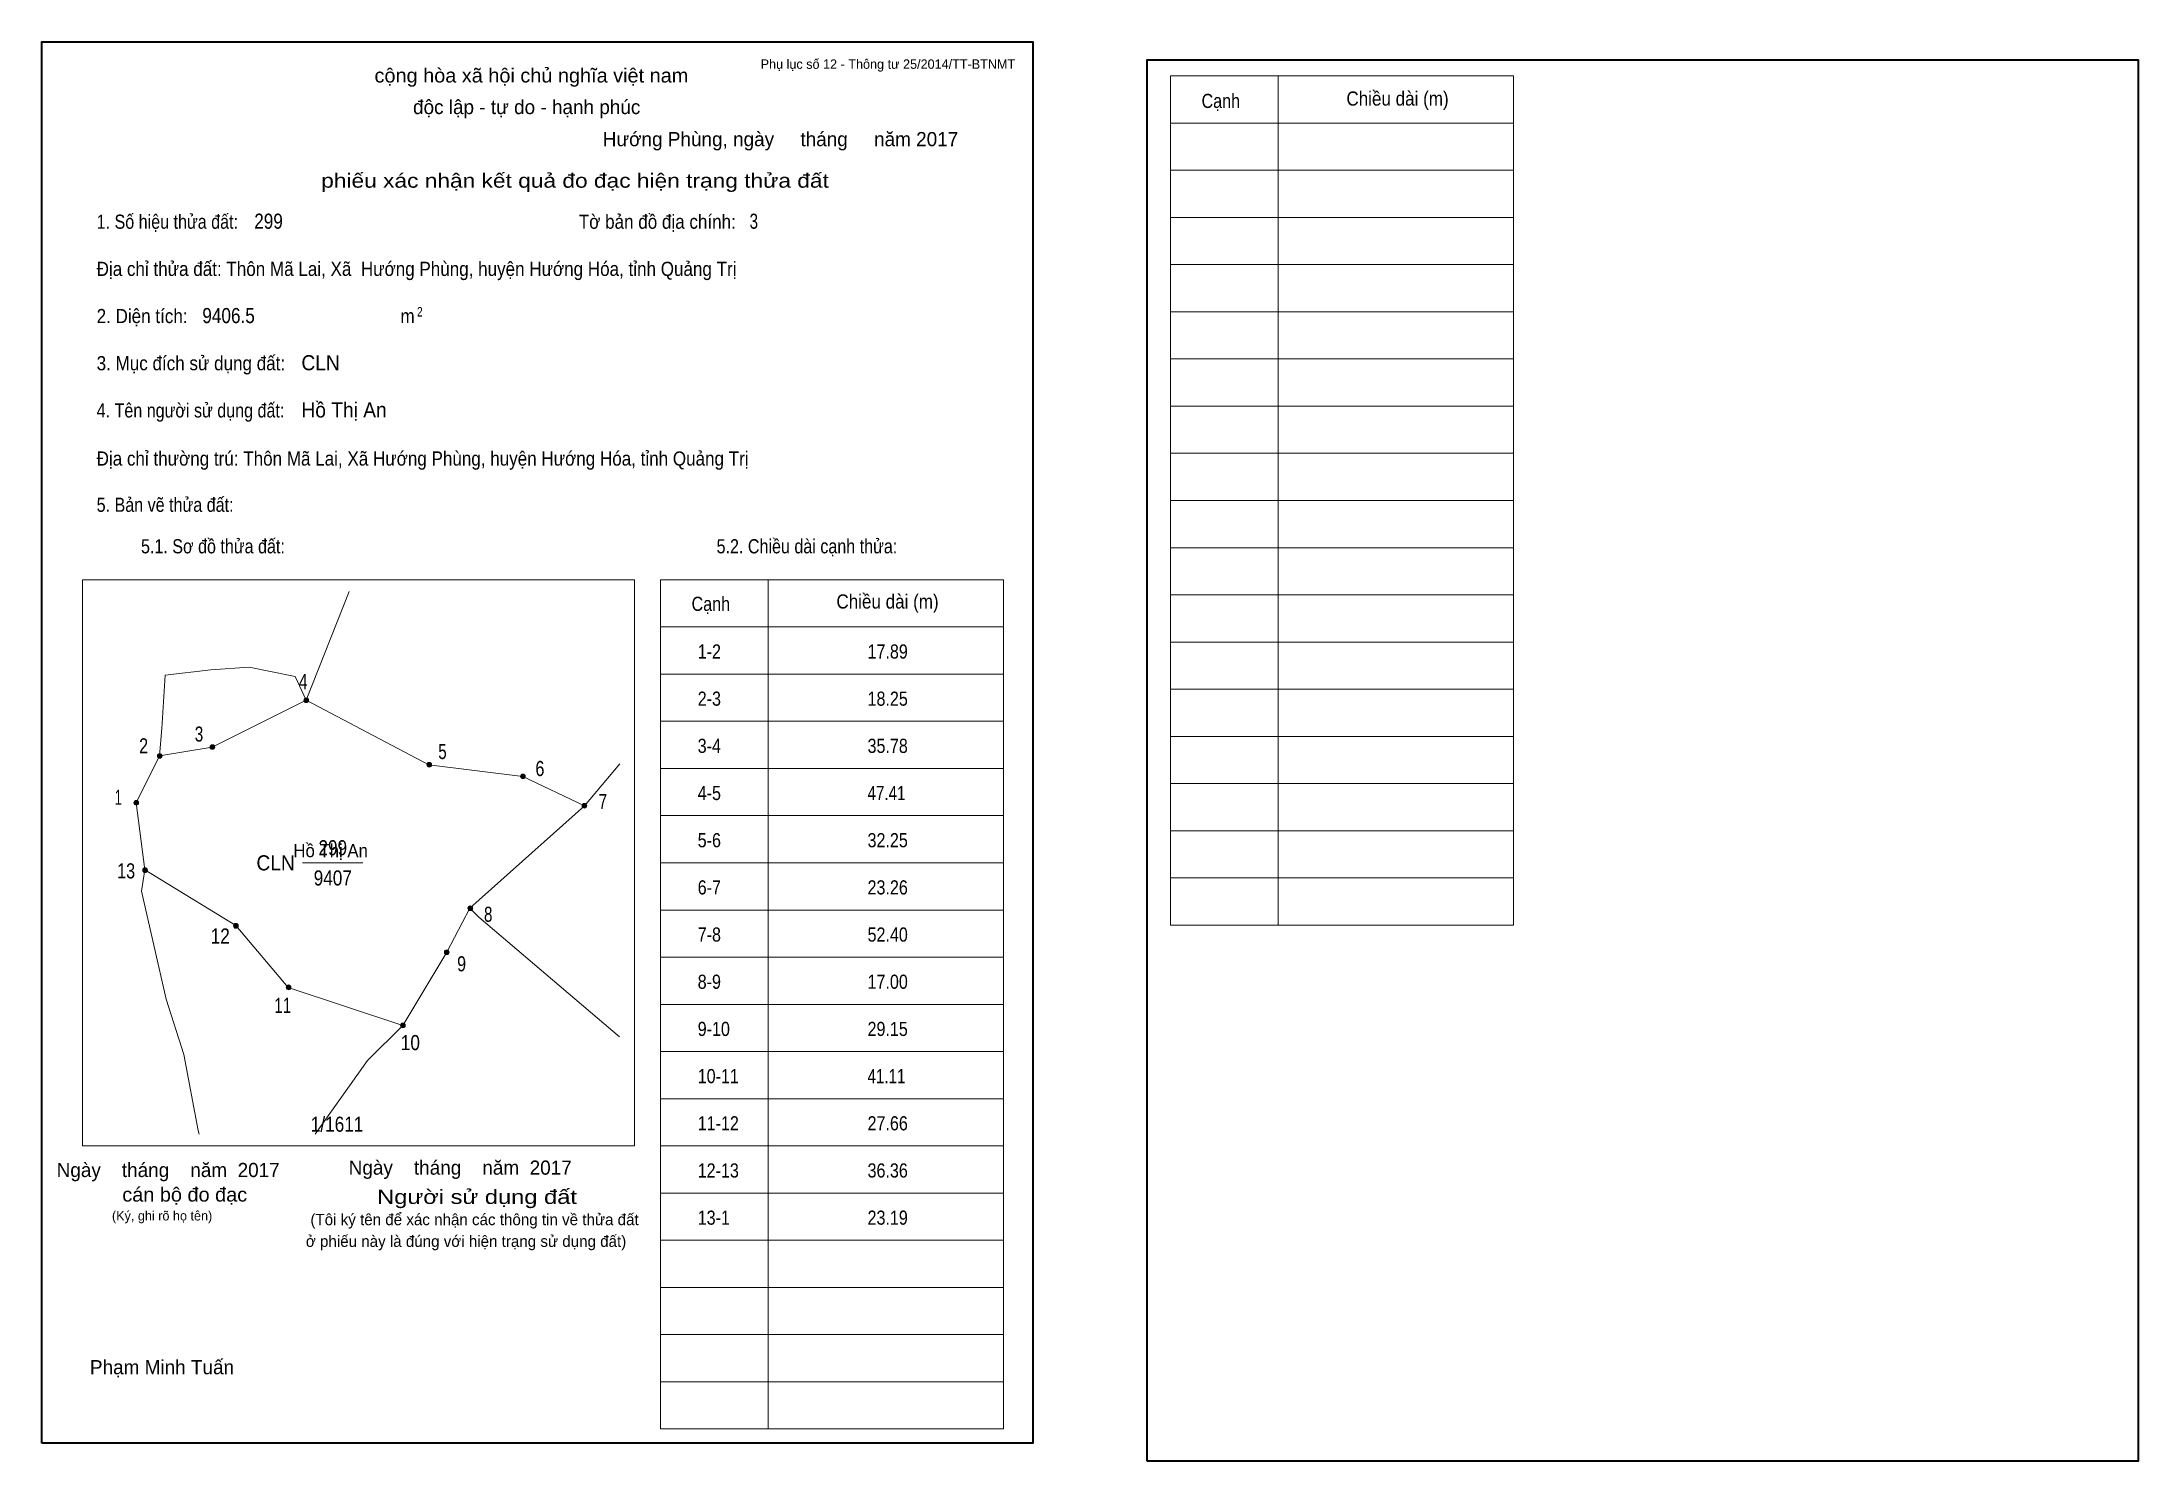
# Model space of a CAD drawing. Header units: centimetres. Extents: x 0 to 44.4, y -0.4 to 29.7.
import ezdxf
from ezdxf.enums import TextEntityAlignment as Align

# ---------------------------------------------------------------- set-up
doc = ezdxf.new("R2010")
doc.units = ezdxf.units.CM
doc.header["$LTSCALE"] = 0.12
for name, color, linetype in [('2', 7, 'Continuous'), ('30', 7, 'Continuous'), ('34', 7, 'Continuous')]:
    doc.layers.add(name, color=color, linetype=linetype)
for name, color, linetype, lineweight in [('32', 7, 'Continuous', 13), ('33', 7, 'Continuous', 13), ('6', 7, 'Continuous', 13), ('63', 7, 'Continuous', 13)]:
    doc.layers.add(name, color=color, linetype=linetype, lineweight=lineweight)

msp = doc.modelspace()

# ---------------------------------------------------------------- hatches: boundary and pattern name
at = {"layer": '32'}
for points in [[(5.6513, 15.7461, 1), (5.5513, 15.7461, 1)], [(3.6644, 14.7526, 1), (3.5644, 14.7526, 1)], [(2.5467, 14.5663, 1), (2.4467, 14.5663, 1)], [(8.2592, 14.3801, 1), (8.1592, 14.3801, 1)], [(10.2461, 14.1317, 1), (10.1461, 14.1317, 1)], [(2.05, 13.5729, 1), (1.95, 13.5729, 1)], [(11.55, 13.5108, 1), (11.45, 13.5108, 1)], [(2.2363, 12.1448, 1), (2.1363, 12.1448, 1)], [(9.1284, 11.3376, 1), (9.0284, 11.3376, 1)], [(4.1611, 10.965, 1), (4.0611, 10.965, 1)], [(8.6317, 10.4062, 1), (8.5317, 10.4062, 1)], [(5.2788, 9.6611, 1), (5.1788, 9.6611, 1)], [(7.7003, 8.8539, 1), (7.6003, 8.8539, 1)]]:
    msp.add_hatch(color=256, dxfattribs=at).paths.add_polyline_path(points)

# ---------------------------------------------------------------- linework, layer by layer
for centre in [(5.6013, 15.7461), (3.6144, 14.7526), (2.4967, 14.5663), (8.2092, 14.3801), (10.1961, 14.1317), (2, 13.5729), (11.5, 13.5108), (2.1863, 12.1448), (9.0784, 11.3376), (4.1111, 10.965), (8.5817, 10.4062), (5.2288, 9.6611), (7.6503, 8.8539)]:
    msp.add_circle(centre, 0.05, dxfattribs=at)
at = {"layer": '33'}
msp.add_line((5.52, 12.3), (6.8, 12.3), dxfattribs=at)
at = {"layer": '6'}
for p, q in [((6.51, 18.05), (5.6, 15.75)), ((12.25, 14.4), (11.5, 13.51)), ((11.5, 13.51), (9.07, 11.34))]:
    msp.add_line(p, q, dxfattribs=at)
for points in [[(2.49, 14.57), (2.54, 15.15), (2.61, 16.28), (3.58, 16.39), (4.39, 16.45), (5.37, 16.25), (5.6, 15.75)], [(5.6, 15.75), (3.61, 14.75), (2.49, 14.57)], [(5.6, 15.75), (8.2, 14.38), (10.19, 14.13), (11.5, 13.51)], [(2.49, 14.57), (2, 13.57), (2.18, 12.15)], [(2.18, 12.15), (2.11, 11.7), (2.63, 9.41), (3.01, 8.24), (3.31, 6.63), (3.33, 6.55)], [(2.18, 12.15), (4.11, 10.97), (5.22, 9.66), (7.65, 8.85)], [(7.65, 8.85), (8.58, 10.41), (9.07, 11.34)], [(9.07, 11.34), (9.26, 11.15), (12.24, 8.61)], [(5.79, 6.55), (6.9, 8.11), (7.65, 8.85)]]:
    msp.add_lwpolyline(points, dxfattribs=at)
at = {"layer": '63'}
for p, q in [((23.92, 28.98), (31.19, 28.98)), ((23.92, 10.98), (23.92, 28.98)), ((26.2, 10.98), (26.2, 28.98)), ((31.19, 10.98), (31.19, 28.98)), ((23.92, 27.98), (31.19, 27.98)), ((23.92, 26.98), (31.19, 26.98)), ((23.92, 25.98), (31.19, 25.98)), ((23.92, 24.98), (31.19, 24.98)), ((23.92, 23.98), (31.19, 23.98)), ((23.92, 22.98), (31.19, 22.98)), ((23.92, 21.98), (31.19, 21.98)), ((23.92, 20.98), (31.19, 20.98)), ((23.92, 19.98), (31.19, 19.98)), ((23.92, 18.98), (31.19, 18.98)), ((0.86, 18.3), (12.56, 18.3)), ((0.86, 6.3), (0.86, 18.3)), ((12.56, 6.3), (12.56, 18.3)), ((13.11, 18.3), (20.38, 18.3)), ((13.11, 0.3), (13.11, 18.3)), ((15.39, 0.3), (15.39, 18.3)), ((20.38, 0.3), (20.38, 18.3)), ((23.92, 17.98), (31.19, 17.98)), ((13.11, 17.3), (20.38, 17.3)), ((23.92, 16.98), (31.19, 16.98)), ((13.11, 16.3), (20.38, 16.3)), ((23.92, 15.98), (31.19, 15.98)), ((13.11, 15.3), (20.38, 15.3)), ((23.92, 14.98), (31.19, 14.98)), ((13.11, 14.3), (20.38, 14.3)), ((23.92, 13.98), (31.19, 13.98)), ((13.11, 13.3), (20.38, 13.3)), ((23.92, 12.98), (31.19, 12.98)), ((13.11, 12.3), (20.38, 12.3)), ((23.92, 11.98), (31.19, 11.98)), ((13.11, 11.3), (20.38, 11.3)), ((23.92, 10.98), (31.19, 10.98)), ((13.11, 10.3), (20.38, 10.3)), ((13.11, 9.3), (20.38, 9.3)), ((13.11, 8.3), (20.38, 8.3)), ((13.11, 7.3), (20.38, 7.3)), ((0.86, 6.3), (12.56, 6.3)), ((13.11, 6.3), (20.38, 6.3)), ((13.11, 5.3), (20.38, 5.3)), ((13.11, 4.3), (20.38, 4.3)), ((13.11, 3.3), (20.38, 3.3)), ((13.11, 2.3), (20.38, 2.3)), ((13.11, 1.3), (20.38, 1.3)), ((13.11, 0.3), (20.38, 0.3))]:
    msp.add_line(p, q, dxfattribs=at)
at = {"layer": '63', "lineweight": 35}
for points in [[(0, 0), (0, 29.7), (21, 29.7), (21, 0)], [(23.43, -0.38), (23.43, 29.32), (44.43, 29.32), (44.43, -0.38)]]:
    msp.add_lwpolyline(points, close=True, dxfattribs=at)

# ---------------------------------------------------------------- texts
at = {"layer": '2', "width": 0.95}
msp.add_text('Hồ Thị An', height=0.2794, dxfattribs=at).set_placement((6.12, 12.42), align=Align.CENTER)
at = {"layer": '30'}
for s, height, width, p in [('1-2', 0.3, 0.85, (13.9, 16.63)), ('17.89', 0.3, 0.85, (17.5, 16.63)), ('2-3', 0.3, 0.85, (13.9, 15.63)), ('18.25', 0.3, 0.85, (17.5, 15.63)), ('3-4', 0.3, 0.85, (13.9, 14.63)), ('35.78', 0.3, 0.85, (17.5, 14.63)), ('4-5', 0.3, 0.85, (13.9, 13.63)), ('47.41', 0.3, 0.8, (17.5, 13.63)), ('5-6', 0.3, 0.85, (13.9, 12.63)), ('32.25', 0.3, 0.85, (17.5, 12.63)), ('6-7', 0.3, 0.85, (13.9, 11.63)), ('23.26', 0.3, 0.85, (17.5, 11.63)), ('7-8', 0.3, 0.85, (13.9, 10.63)), ('52.40', 0.3, 0.85, (17.5, 10.63)), ('8-9', 0.3, 0.85, (13.9, 9.63)), ('17.00', 0.3, 0.85, (17.5, 9.63)), ('9-10', 0.3, 0.85, (13.9, 8.63)), ('29.15', 0.3, 0.85, (17.5, 8.63)), ('10-11', 0.3, 0.85, (13.9, 7.63)), ('41.11', 0.3, 0.8, (17.5, 7.63)), ('1/1611', 0.32, 0.85, (5.7, 6.6)), ('11-12', 0.3, 0.85, (13.9, 6.63)), ('27.66', 0.3, 0.85, (17.5, 6.63)), ('12-13', 0.3, 0.85, (13.9, 5.63)), ('36.36', 0.3, 0.85, (17.5, 5.63)), ('13-1', 0.3, 0.85, (13.9, 4.63)), ('23.19', 0.3, 0.85, (17.5, 4.63))]:
    msp.add_text(s, height=height, dxfattribs=dict(at, width=width)).set_placement(p)
at = {"layer": '32'}
for s, width, p in [('4', 0.8, (5.535, 15.98)), ('3', 0.75, (3.33, 14.87)), ('2', 0.8, (2.155, 14.62)), ('5', 0.75, (8.49, 14.5)), ('6', 0.8, (10.555, 14.14)), ('1', 0.65, (1.62, 13.53)), ('7', 0.75, (11.89, 13.44)), ('13', 0.8, (1.785, 11.97)), ('8', 0.75, (9.46, 11.05)), ('12', 0.85, (3.78, 10.59)), ('9', 0.8, (8.895, 10)), ('11', 0.75, (5.105, 9.12)), ('10', 0.85, (7.81, 8.33))]:
    msp.add_text(s, height=0.32, dxfattribs=dict(at, width=width)).set_placement(p, align=Align.CENTER)
at = {"layer": '33', "width": 0.95}
msp.add_text('CLN', height=0.32, dxfattribs=at).set_placement((5.36, 12.14), align=Align.RIGHT)
at = {"layer": '33', "width": 0.85}
for s, p in [('299', (6.165, 12.46)), ('9407', (6.165, 11.82))]:
    msp.add_text(s, height=0.32, dxfattribs=at).set_placement(p, align=Align.CENTER)
at = {"layer": '34'}
for s, width, p in [('299', 0.85, (4.5, 25.74)), ('3', 0.75, (15, 25.74)), ('9406.5', 0.85, (3.4, 23.74)), ('CLN', 0.95, (5.5, 22.74)), ('Hồ Thị An', 0.95, (5.5, 21.74))]:
    msp.add_text(s, height=0.32, dxfattribs=dict(at, width=width)).set_placement(p)
at = {"layer": '63'}
for s, height, p in [('Phụ lục số 12 - Thông tư 25/2014/TT-BTNMT', 0.2, (20.63, 29.13)), ('Ngày    tháng    năm  2017', 0.3, (5.04, 5.64)), ('Ngày    tháng    năm  2017', 0.3, (11.23, 5.69)), ('(Ký, ghi rõ họ tên)', 0.2, (3.61, 4.72))]:
    msp.add_text(s, height=height, dxfattribs=at).set_placement(p, align=Align.RIGHT)
at = {"layer": '63', "width": 1.05}
msp.add_text('cộng hòa xã hội chủ nghĩa việt nam', height=0.3, dxfattribs=at).set_placement((10.375, 28.84), align=Align.CENTER)
at = {"layer": '63'}
for s, height, p in [('độc lập - tự do - hạnh phúc', 0.3, (10.275, 28.17)), ('Hướng Phùng, ngày     tháng     năm 2017', 0.3, (15.655, 27.49)), ('(Tôi ký tên để xác nhận các thông tin về thửa đất ', 0.24, (9.215, 4.62)), ('ở phiếu này là đúng với hiện trạng sử dụng đất)', 0.24, (8.99, 4.16)), ('Phạm Minh Tuấn', 0.3, (2.545, 1.46))]:
    msp.add_text(s, height=height, dxfattribs=at).set_placement(p, align=Align.CENTER)
for s, height, width, p in [('Cạnh', 0.3, 0.85, (24.58, 28.3)), ('Chiều dài (m)', 0.3, 0.9, (27.65, 28.35)), ('1. Số hiệu thửa đất:', 0.3, 0.85, (1.16, 25.74)), ('Tờ bản đồ địa chính:', 0.3, 0.9, (11.38, 25.74)), ('Địa chỉ thửa đất: Thôn Mã Lai, Xã  Hướng Phùng, huyện Hướng Hóa, tỉnh Quảng Trị', 0.3, 0.9, (1.16, 24.74)), ('2. Diện tích:', 0.3, 0.9, (1.16, 23.74)), ('2', 0.2, 0.8, (7.95, 23.88)), ('m', 0.3, 0.9, (7.6, 23.74)), ('3. Mục đích sử dụng đất:', 0.3, 0.9, (1.16, 22.74)), ('4. Tên người sử dụng đất:', 0.3, 0.85, (1.16, 21.74)), ('Địa chỉ thường trú: Thôn Mã Lai, Xã Hướng Phùng, huyện Hướng Hóa, tỉnh Quảng Trị', 0.3, 0.9, (1.16, 20.72)), ('5. Bản vẽ thửa đất:', 0.3, 0.85, (1.16, 19.74)), ('5.1. Sơ đồ thửa đất:', 0.3, 0.85, (2.1, 18.86)), ('5.2. Chiều dài cạnh thửa:', 0.3, 0.85, (14.3, 18.86)), ('Cạnh', 0.3, 0.85, (13.77, 17.64)), ('Chiều dài (m)', 0.3, 0.9, (16.84, 17.69))]:
    msp.add_text(s, height=height, dxfattribs=dict(at, width=width)).set_placement(p)
for s, width, p in [('phiếu xác nhận kết quả đo đạc hiện trạng thửa đất', 1.2, (16.68, 26.61)), ('cán bộ đo đạc', 1.05, (4.35, 5.12)), ('Người sử dụng đất', 1.25, (11.34, 5.07))]:
    msp.add_text(s, height=0.3, dxfattribs=dict(at, width=width)).set_placement(p, align=Align.RIGHT)

doc.saveas('drawing.dxf')
